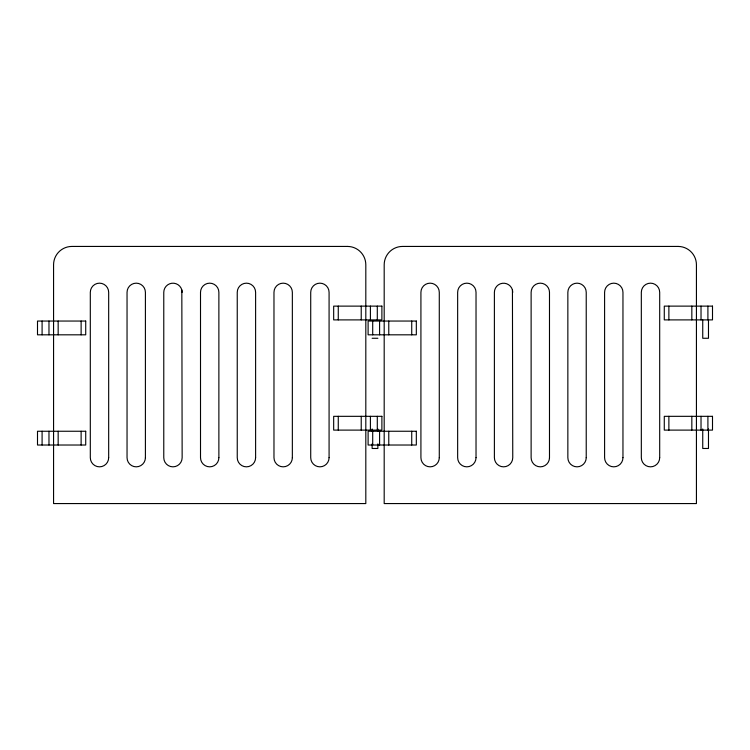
<?xml version="1.0" encoding="UTF-8"?>
<svg xmlns="http://www.w3.org/2000/svg" width="750" height="750" viewBox="0 0 750 750"><rect width="100%" height="100%" fill="white"/><g stroke="black" fill="none" stroke-linecap="round" stroke-linejoin="round"><path stroke-width="1.12" d="M372.131 338.269L377.869 338.269M512.438 289.969L512.756 457.65A9.188 9.188 0 0 1 503.569 466.837A9.188 9.188 0 0 1 494.391 457.65L494.391 292.35A9.188 9.188 0 0 1 512.438 289.969L512.756 292.35M181.828 289.969L182.147 457.65A9.188 9.188 0 0 1 172.959 466.837A9.188 9.188 0 0 1 163.772 457.65L163.772 292.35A9.188 9.188 0 0 1 181.828 289.969L182.147 292.35M708.478 319.894L708.478 338.269L702.741 338.269L702.741 319.894M708.478 428.953L708.478 448.472L702.741 448.472L702.741 428.953M707.906 306.122L707.906 319.894M707.906 416.325L707.906 430.106M701.025 306.122L701.025 319.894M701.025 416.325L701.025 430.106M691.838 306.122L691.838 319.894M691.838 416.325L691.838 430.106M668.878 306.122L668.878 319.894M668.878 416.325L668.878 430.106M411.731 321.047L411.731 334.819M411.731 431.25L411.731 445.022M388.772 321.047L388.772 334.819M388.772 431.25L388.772 445.022M379.594 321.047L379.594 334.819M379.594 431.25L379.594 445.022M377.869 428.953L377.869 431.25M377.869 443.878L377.869 448.472L372.131 448.472L372.131 443.878M377.297 306.122L377.297 319.894M377.297 416.325L377.297 430.106M372.703 321.047L372.703 334.819M372.703 431.25L372.703 445.022M372.131 428.953L372.131 431.25M370.406 306.122L370.406 319.894M370.406 416.325L370.406 430.106M361.228 306.122L361.228 319.894M361.228 416.325L361.228 430.106M338.269 306.122L338.269 319.894M338.269 416.325L338.269 430.106M81.122 321.047L81.122 334.819M81.122 431.25L81.122 445.022M58.163 321.047L58.163 334.819M58.163 431.25L58.163 445.022M48.975 321.047L48.975 334.819M48.975 431.25L48.975 445.022M42.094 321.047L42.094 334.819M42.094 431.25L42.094 445.022M347.447 246.431L71.934 246.431A18.366 18.366 0 0 0 53.569 264.797L53.569 503.569L365.812 503.569L365.812 264.797A18.366 18.366 0 0 0 347.447 246.431M678.066 246.431L402.553 246.431A18.366 18.366 0 0 0 384.188 264.797L384.188 503.569L696.431 503.569L696.431 264.797A18.366 18.366 0 0 0 678.066 246.431M381.891 306.122L333.675 306.122L333.675 319.894L381.891 319.894L381.891 306.122M712.5 306.122L664.284 306.122L664.284 319.894L712.5 319.894L712.5 306.122M85.716 321.047L37.5 321.047L37.5 334.819L85.716 334.819L85.716 321.047M416.325 321.047L368.109 321.047L368.109 334.819L416.325 334.819L416.325 321.047M381.891 416.325L333.675 416.325L333.675 430.106L381.891 430.106L381.891 416.325M712.5 416.325L664.284 416.325L664.284 430.106L712.5 430.106L712.5 416.325M85.716 431.25L37.5 431.25L37.5 445.022L85.716 445.022L85.716 431.25M416.325 431.25L368.109 431.25L368.109 445.022L416.325 445.022L416.325 431.25M659.691 457.65L659.691 292.35A9.188 9.188 0 0 0 650.513 283.163A9.188 9.188 0 0 0 641.325 292.35L641.325 457.65A9.188 9.188 0 0 0 650.513 466.837A9.188 9.188 0 0 0 659.691 457.65M622.959 457.65L622.959 292.35A9.188 9.188 0 0 0 613.772 283.163A9.188 9.188 0 0 0 604.594 292.35L604.594 457.65A9.188 9.188 0 0 0 613.772 466.837A9.188 9.188 0 0 0 622.959 457.65M586.228 457.65L586.228 292.35A9.188 9.188 0 0 0 577.041 283.163A9.188 9.188 0 0 0 567.853 292.35L567.853 457.65A9.188 9.188 0 0 0 577.041 466.837A9.188 9.188 0 0 0 586.228 457.65M549.487 457.65L549.487 292.35A9.188 9.188 0 0 0 540.309 283.163A9.188 9.188 0 0 0 531.122 292.35L531.122 457.65A9.188 9.188 0 0 0 540.309 466.837A9.188 9.188 0 0 0 549.487 457.65M476.025 457.65L476.025 292.35A9.188 9.188 0 0 0 466.837 283.163A9.188 9.188 0 0 0 457.65 292.35L457.65 457.65A9.188 9.188 0 0 0 466.837 466.837A9.188 9.188 0 0 0 476.025 457.65M439.284 457.65L439.284 292.35A9.188 9.188 0 0 0 430.106 283.163A9.188 9.188 0 0 0 420.919 292.35L420.919 457.65A9.188 9.188 0 0 0 430.106 466.837A9.188 9.188 0 0 0 439.284 457.65M329.081 457.65L329.081 292.35A9.188 9.188 0 0 0 319.894 283.163A9.188 9.188 0 0 0 310.716 292.35L310.716 457.65A9.188 9.188 0 0 0 319.894 466.837A9.188 9.188 0 0 0 329.081 457.65M292.35 457.65L292.35 292.35A9.188 9.188 0 0 0 283.163 283.163A9.188 9.188 0 0 0 273.975 292.35L273.975 457.65A9.188 9.188 0 0 0 283.163 466.837A9.188 9.188 0 0 0 292.35 457.65M255.609 457.65L255.609 292.35A9.188 9.188 0 0 0 246.431 283.163A9.188 9.188 0 0 0 237.244 292.35L237.244 457.65A9.188 9.188 0 0 0 246.431 466.837A9.188 9.188 0 0 0 255.609 457.65M218.878 457.65L218.878 292.35A9.188 9.188 0 0 0 209.691 283.163A9.188 9.188 0 0 0 200.512 292.35L200.512 457.65A9.188 9.188 0 0 0 209.691 466.837A9.188 9.188 0 0 0 218.878 457.65M145.406 457.65L145.406 292.35A9.188 9.188 0 0 0 136.228 283.163A9.188 9.188 0 0 0 127.041 292.35L127.041 457.65A9.188 9.188 0 0 0 136.228 466.837A9.188 9.188 0 0 0 145.406 457.65M108.675 457.65L108.675 292.35A9.188 9.188 0 0 0 99.488 283.163A9.188 9.188 0 0 0 90.309 292.35L90.309 457.65A9.188 9.188 0 0 0 99.488 466.837A9.188 9.188 0 0 0 108.675 457.65"/></g></svg>
